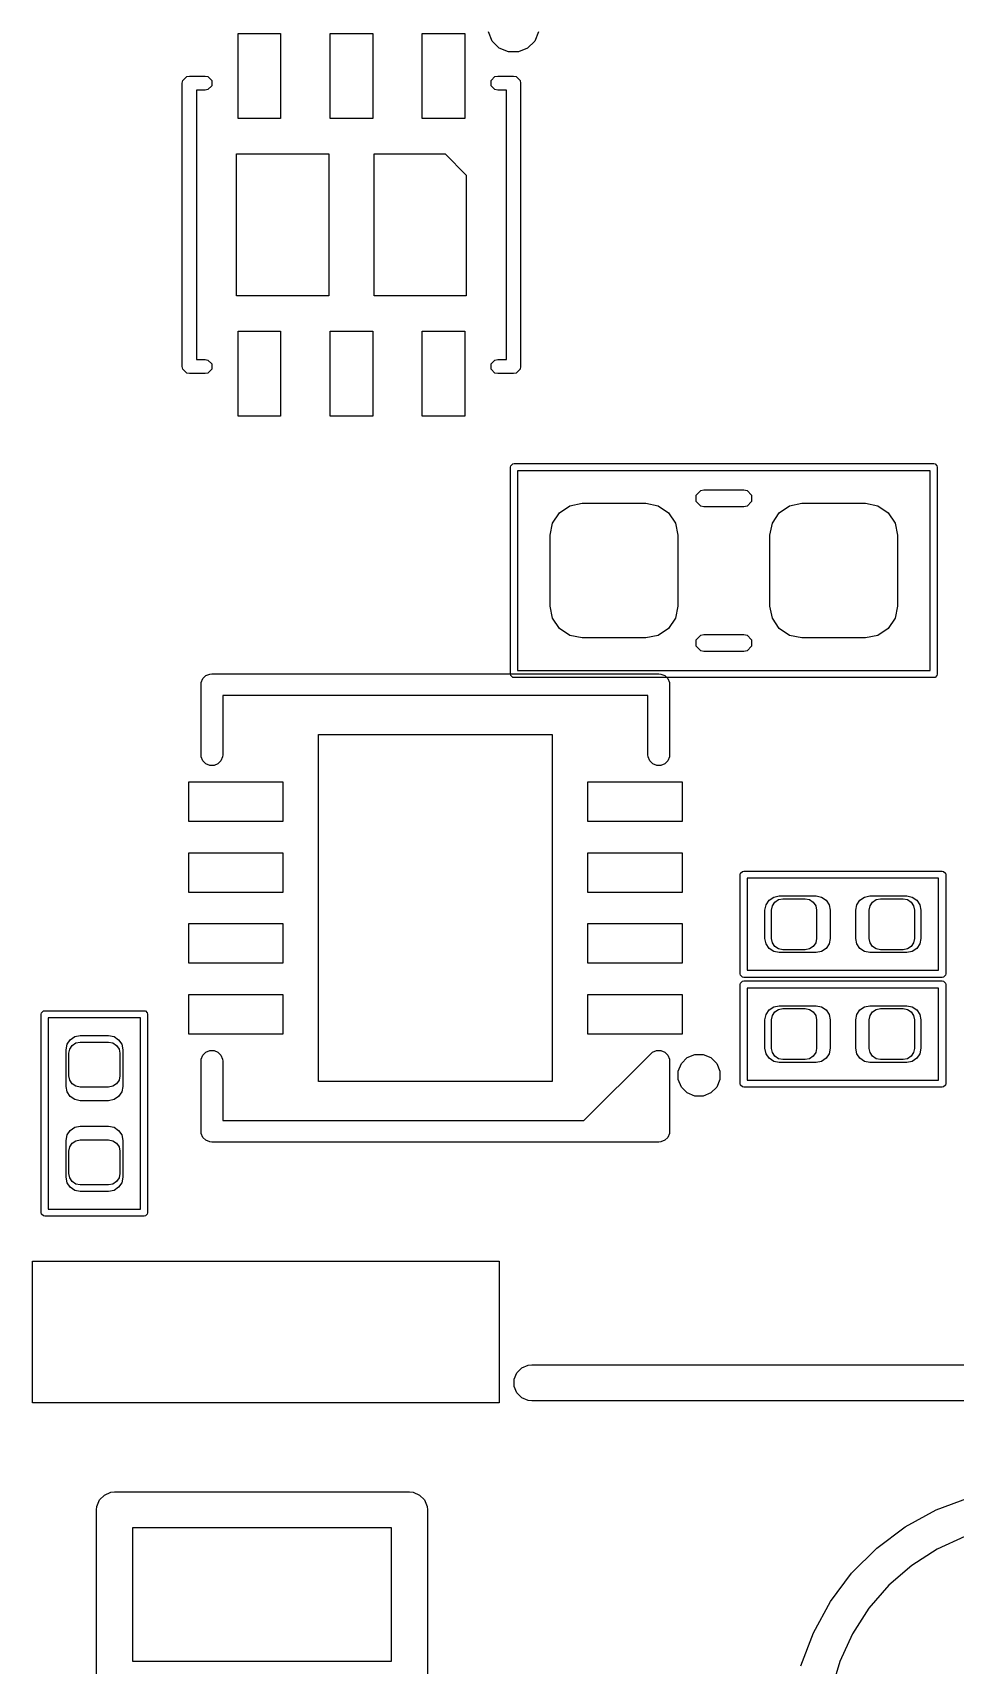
# Model space of a CAD drawing. Extents: x 76 to 193, y -170 to -23.
# Drawn here: x 137.18 to 143.69, y -117.13 to -105.61 of the extents above; entities that cross this region are included whole.
import ezdxf

# ---------------------------------------------------------------- set-up
doc = ezdxf.new("R2010")
doc.units = 0
doc.layers.add('BLACK', color=7, linetype='CONTINUOUS')

msp = doc.modelspace()

# ---------------------------------------------------------------- linework, layer by layer
at = {"layer": 'BLACK', "linetype": 'Continuous'}
for p, q in [((138.6275, -106.21557), (138.6275, -105.61557)), ((138.6275, -105.61557), (138.9275, -105.61557)), ((138.6275, -106.21557), (138.6275, -105.61557)), ((138.6275, -105.61557), (138.9275, -105.61557)), ((138.9275, -105.61557), (138.9275, -106.21557)), ((138.9275, -105.61557), (138.9275, -106.21557)), ((139.2775, -106.21557), (139.2775, -105.61557)), ((139.2775, -105.61557), (139.5775, -105.61557)), ((139.2775, -106.21557), (139.2775, -105.61557)), ((139.2775, -105.61557), (139.5775, -105.61557)), ((139.5775, -105.61557), (139.5775, -106.21557)), ((139.5775, -105.61557), (139.5775, -106.21557)), ((139.9275, -106.21557), (139.9275, -105.61557)), ((139.9275, -105.61557), (140.2275, -105.61557)), ((139.9275, -106.21557), (139.9275, -105.61557)), ((139.9275, -105.61557), (140.2275, -105.61557)), ((140.2275, -105.61557), (140.2275, -106.21557)), ((140.2275, -105.61557), (140.2275, -106.21557)), ((140.420835, -105.668573), (140.393959, -105.603686)), ((140.747041, -105.603686), (140.720165, -105.668573)), ((140.470497, -105.718235), (140.420835, -105.668573)), ((140.535384, -105.745111), (140.470497, -105.718235)), ((140.605616, -105.745111), (140.535384, -105.745111)), ((140.670503, -105.718235), (140.605616, -105.745111)), ((140.720165, -105.668573), (140.670503, -105.718235)), ((138.2345, -105.96557), (138.238306, -105.946436)), ((138.2345, -107.96557), (138.2345, -105.96557)), ((138.238306, -105.946436), (138.265366, -105.919376)), ((138.265366, -105.919376), (138.2845, -105.91557)), ((138.2845, -105.91557), (138.396, -105.91557)), ((138.396, -105.91557), (138.415134, -105.919376)), ((138.415134, -105.919376), (138.442194, -105.946436)), ((138.442194, -105.946436), (138.442194, -105.984704)), ((140.412806, -105.946436), (140.439866, -105.919376)), ((140.412806, -105.984704), (140.412806, -105.946436)), ((140.439866, -105.919376), (140.459, -105.91557)), ((140.459, -105.91557), (140.5705, -105.91557)), ((140.5705, -105.91557), (140.589634, -105.919376)), ((140.589634, -105.919376), (140.616694, -105.946436)), ((140.616694, -105.946436), (140.6205, -105.96557)), ((140.6205, -105.96557), (140.6205, -107.96557)), ((138.396, -106.01557), (138.3345, -106.01557)), ((138.3345, -106.01557), (138.3345, -107.91557)), ((138.415134, -106.011764), (138.396, -106.01557)), ((138.442194, -105.984704), (138.415134, -106.011764)), ((140.439866, -106.011764), (140.412806, -105.984704)), ((140.459, -106.01557), (140.439866, -106.011764)), ((140.5205, -106.01557), (140.459, -106.01557)), ((140.5205, -107.91557), (140.5205, -106.01557)), ((138.9275, -106.21557), (138.6275, -106.21557)), ((138.9275, -106.21557), (138.6275, -106.21557)), ((139.5775, -106.21557), (139.2775, -106.21557)), ((139.5775, -106.21557), (139.2775, -106.21557)), ((140.2275, -106.21557), (139.9275, -106.21557)), ((140.2275, -106.21557), (139.9275, -106.21557)), ((138.6175, -107.46557), (138.6175, -106.46557)), ((138.6175, -106.46557), (139.2675, -106.46557)), ((138.6175, -107.46557), (138.6175, -106.46557)), ((138.6175, -106.46557), (139.2675, -106.46557)), ((139.2675, -106.46557), (139.2675, -107.46557)), ((139.2675, -106.46557), (139.2675, -107.46557)), ((139.5875, -107.46557), (139.5875, -106.46557)), ((139.5875, -106.46557), (140.0875, -106.46557)), ((139.5875, -107.46557), (139.5875, -106.46557)), ((139.5875, -106.46557), (140.0875, -106.46557)), ((140.0875, -106.46557), (140.2375, -106.61557)), ((140.0875, -106.46557), (140.2375, -106.61557)), ((140.2375, -106.61557), (140.2375, -107.46557)), ((140.2375, -106.61557), (140.2375, -107.46557)), ((139.2675, -107.46557), (138.6175, -107.46557)), ((139.2675, -107.46557), (138.6175, -107.46557)), ((140.2375, -107.46557), (139.5875, -107.46557)), ((140.2375, -107.46557), (139.5875, -107.46557)), ((138.6275, -108.31557), (138.6275, -107.71557)), ((138.6275, -107.71557), (138.9275, -107.71557)), ((138.6275, -108.31557), (138.6275, -107.71557)), ((138.6275, -107.71557), (138.9275, -107.71557)), ((138.9275, -107.71557), (138.9275, -108.31557)), ((138.9275, -107.71557), (138.9275, -108.31557)), ((139.2775, -108.31557), (139.2775, -107.71557)), ((139.2775, -107.71557), (139.5775, -107.71557)), ((139.2775, -108.31557), (139.2775, -107.71557)), ((139.2775, -107.71557), (139.5775, -107.71557)), ((139.5775, -107.71557), (139.5775, -108.31557)), ((139.5775, -107.71557), (139.5775, -108.31557)), ((139.9275, -108.31557), (139.9275, -107.71557)), ((139.9275, -107.71557), (140.2275, -107.71557)), ((139.9275, -108.31557), (139.9275, -107.71557)), ((139.9275, -107.71557), (140.2275, -107.71557)), ((140.2275, -107.71557), (140.2275, -108.31557)), ((140.2275, -107.71557), (140.2275, -108.31557)), ((138.3345, -107.91557), (138.396, -107.91557)), ((138.396, -107.91557), (138.415134, -107.919376)), ((138.415134, -107.919376), (138.442194, -107.946436)), ((140.412806, -107.946436), (140.439866, -107.919376)), ((140.439866, -107.919376), (140.459, -107.91557)), ((140.459, -107.91557), (140.5205, -107.91557)), ((138.238306, -107.984704), (138.2345, -107.96557)), ((138.265366, -108.011764), (138.238306, -107.984704)), ((138.2845, -108.01557), (138.265366, -108.011764)), ((138.396, -108.01557), (138.2845, -108.01557)), ((138.415134, -108.011764), (138.396, -108.01557)), ((138.442194, -107.984704), (138.415134, -108.011764)), ((138.442194, -107.946436), (138.442194, -107.984704)), ((140.412806, -107.984704), (140.412806, -107.946436)), ((140.439866, -108.011764), (140.412806, -107.984704)), ((140.459, -108.01557), (140.439866, -108.011764)), ((140.5705, -108.01557), (140.459, -108.01557)), ((140.589634, -108.011764), (140.5705, -108.01557)), ((140.616694, -107.984704), (140.589634, -108.011764)), ((140.6205, -107.96557), (140.616694, -107.984704)), ((138.9275, -108.31557), (138.6275, -108.31557)), ((138.9275, -108.31557), (138.6275, -108.31557)), ((139.5775, -108.31557), (139.2775, -108.31557)), ((139.5775, -108.31557), (139.2775, -108.31557)), ((140.2275, -108.31557), (139.9275, -108.31557)), ((140.2275, -108.31557), (139.9275, -108.31557)), ((140.5495, -108.67557), (140.551403, -108.666003)), ((140.5495, -110.13557), (140.5495, -108.67557)), ((140.551403, -108.666003), (140.564933, -108.652473)), ((140.564933, -108.652473), (140.5745, -108.65057)), ((140.5745, -108.65057), (143.5345, -108.65057)), ((140.5995, -108.70057), (140.5995, -110.11057)), ((143.5095, -108.70057), (140.5995, -108.70057)), ((143.5095, -110.11057), (143.5095, -108.70057)), ((143.5345, -108.65057), (143.544067, -108.652473)), ((143.544067, -108.652473), (143.557597, -108.666003)), ((143.557597, -108.666003), (143.5595, -108.67557)), ((143.5595, -108.67557), (143.5595, -110.13557)), ((141.858487, -108.872609), (141.890959, -108.840137)), ((141.890959, -108.840137), (141.91392, -108.83557)), ((141.91392, -108.83557), (142.19508, -108.83557)), ((142.19508, -108.83557), (142.218041, -108.840137)), ((142.218041, -108.840137), (142.250513, -108.872609)), ((140.895401, -108.996471), (140.968396, -108.947697)), ((140.895401, -108.996471), (140.968396, -108.947697)), ((140.968396, -108.947697), (141.0545, -108.93057)), ((140.968396, -108.947697), (141.0545, -108.93057)), ((141.0545, -108.93057), (141.5045, -108.93057)), ((141.0545, -108.93057), (141.5045, -108.93057)), ((141.5045, -108.93057), (141.590604, -108.947697)), ((141.5045, -108.93057), (141.590604, -108.947697)), ((141.590604, -108.947697), (141.663599, -108.996471)), ((141.590604, -108.947697), (141.663599, -108.996471)), ((141.858487, -108.918531), (141.858487, -108.872609)), ((141.890959, -108.951003), (141.858487, -108.918531)), ((141.91392, -108.95557), (141.890959, -108.951003)), ((142.19508, -108.95557), (141.91392, -108.95557)), ((142.218041, -108.951003), (142.19508, -108.95557)), ((142.250513, -108.918531), (142.218041, -108.951003)), ((142.250513, -108.872609), (142.250513, -108.918531)), ((142.445401, -108.996471), (142.518396, -108.947697)), ((142.445401, -108.996471), (142.518396, -108.947697)), ((142.518396, -108.947697), (142.6045, -108.93057)), ((142.518396, -108.947697), (142.6045, -108.93057)), ((142.6045, -108.93057), (143.0545, -108.93057)), ((142.6045, -108.93057), (143.0545, -108.93057)), ((143.0545, -108.93057), (143.140604, -108.947697)), ((143.0545, -108.93057), (143.140604, -108.947697)), ((143.140604, -108.947697), (143.213599, -108.996471)), ((143.140604, -108.947697), (143.213599, -108.996471)), ((140.8295, -109.15557), (140.846627, -109.069466)), ((140.8295, -109.15557), (140.846627, -109.069466)), ((140.846627, -109.069466), (140.895401, -108.996471)), ((140.846627, -109.069466), (140.895401, -108.996471)), ((141.663599, -108.996471), (141.712373, -109.069466)), ((141.663599, -108.996471), (141.712373, -109.069466)), ((141.712373, -109.069466), (141.7295, -109.15557)), ((141.712373, -109.069466), (141.7295, -109.15557)), ((142.3795, -109.15557), (142.396627, -109.069466)), ((142.3795, -109.15557), (142.396627, -109.069466)), ((142.396627, -109.069466), (142.445401, -108.996471)), ((142.396627, -109.069466), (142.445401, -108.996471)), ((143.213599, -108.996471), (143.262373, -109.069466)), ((143.213599, -108.996471), (143.262373, -109.069466)), ((143.262373, -109.069466), (143.2795, -109.15557)), ((143.262373, -109.069466), (143.2795, -109.15557)), ((140.8295, -109.65557), (140.8295, -109.15557)), ((140.8295, -109.65557), (140.8295, -109.15557)), ((141.7295, -109.15557), (141.7295, -109.65557)), ((141.7295, -109.15557), (141.7295, -109.65557)), ((142.3795, -109.65557), (142.3795, -109.15557)), ((142.3795, -109.65557), (142.3795, -109.15557)), ((143.2795, -109.15557), (143.2795, -109.65557)), ((143.2795, -109.15557), (143.2795, -109.65557)), ((140.846627, -109.741674), (140.8295, -109.65557)), ((140.846627, -109.741674), (140.8295, -109.65557)), ((141.7295, -109.65557), (141.712373, -109.741674)), ((141.7295, -109.65557), (141.712373, -109.741674)), ((142.396627, -109.741674), (142.3795, -109.65557)), ((142.396627, -109.741674), (142.3795, -109.65557)), ((143.2795, -109.65557), (143.262373, -109.741674)), ((143.2795, -109.65557), (143.262373, -109.741674)), ((140.895401, -109.814669), (140.846627, -109.741674)), ((140.895401, -109.814669), (140.846627, -109.741674)), ((141.712373, -109.741674), (141.663599, -109.814669)), ((141.712373, -109.741674), (141.663599, -109.814669)), ((142.445401, -109.814669), (142.396627, -109.741674)), ((142.445401, -109.814669), (142.396627, -109.741674)), ((143.262373, -109.741674), (143.213599, -109.814669)), ((143.262373, -109.741674), (143.213599, -109.814669)), ((140.968396, -109.863443), (140.895401, -109.814669)), ((140.968396, -109.863443), (140.895401, -109.814669)), ((141.0545, -109.88057), (140.968396, -109.863443)), ((141.0545, -109.88057), (140.968396, -109.863443)), ((141.5045, -109.88057), (141.0545, -109.88057)), ((141.5045, -109.88057), (141.0545, -109.88057)), ((141.590604, -109.863443), (141.5045, -109.88057)), ((141.590604, -109.863443), (141.5045, -109.88057)), ((141.663599, -109.814669), (141.590604, -109.863443)), ((141.663599, -109.814669), (141.590604, -109.863443)), ((141.858487, -109.892609), (141.890959, -109.860137)), ((141.858487, -109.938531), (141.858487, -109.892609)), ((141.890959, -109.860137), (141.91392, -109.85557)), ((141.91392, -109.85557), (142.19508, -109.85557)), ((142.19508, -109.85557), (142.218041, -109.860137)), ((142.218041, -109.860137), (142.250513, -109.892609)), ((142.250513, -109.892609), (142.250513, -109.938531)), ((142.518396, -109.863443), (142.445401, -109.814669)), ((142.518396, -109.863443), (142.445401, -109.814669)), ((142.6045, -109.88057), (142.518396, -109.863443)), ((142.6045, -109.88057), (142.518396, -109.863443)), ((143.0545, -109.88057), (142.6045, -109.88057)), ((143.0545, -109.88057), (142.6045, -109.88057)), ((143.140604, -109.863443), (143.0545, -109.88057)), ((143.140604, -109.863443), (143.0545, -109.88057)), ((143.213599, -109.814669), (143.140604, -109.863443)), ((143.213599, -109.814669), (143.140604, -109.863443)), ((141.890959, -109.971003), (141.858487, -109.938531)), ((141.91392, -109.97557), (141.890959, -109.971003)), ((142.19508, -109.97557), (141.91392, -109.97557)), ((142.218041, -109.971003), (142.19508, -109.97557)), ((142.250513, -109.938531), (142.218041, -109.971003)), ((140.5995, -110.11057), (143.5095, -110.11057)), ((138.36725, -110.20957), (138.368715, -110.194694)), ((138.36725, -110.70507), (138.36725, -110.20957)), ((138.368715, -110.194694), (138.3801, -110.167208)), ((138.3801, -110.167208), (138.401138, -110.14617)), ((138.401138, -110.14617), (138.428624, -110.134785)), ((138.428624, -110.134785), (138.4435, -110.13332)), ((138.4435, -110.13332), (141.5955, -110.13332)), ((140.551403, -110.145137), (140.5495, -110.13557)), ((140.564933, -110.158667), (140.551403, -110.145137)), ((140.5745, -110.16057), (140.564933, -110.158667)), ((143.5345, -110.16057), (140.5745, -110.16057)), ((141.5955, -110.13332), (141.610376, -110.134785)), ((141.610376, -110.134785), (141.637862, -110.14617)), ((141.637862, -110.14617), (141.6589, -110.167208)), ((141.6589, -110.167208), (141.670285, -110.194694)), ((141.670285, -110.194694), (141.67175, -110.20957)), ((141.67175, -110.20957), (141.67175, -110.70507)), ((143.544067, -110.158667), (143.5345, -110.16057)), ((143.557597, -110.145137), (143.544067, -110.158667)), ((143.5595, -110.13557), (143.557597, -110.145137)), ((141.51925, -110.28582), (138.51975, -110.28582)), ((138.51975, -110.28582), (138.51975, -110.70507)), ((141.51925, -110.70507), (141.51925, -110.28582)), ((139.1945, -113.01057), (139.1945, -110.56057)), ((139.1945, -110.56057), (140.8445, -110.56057)), ((139.1945, -113.01057), (139.1945, -110.56057)), ((139.1945, -110.56057), (140.8445, -110.56057)), ((140.8445, -110.56057), (140.8445, -113.01057)), ((140.8445, -110.56057), (140.8445, -113.01057)), ((138.368715, -110.719946), (138.36725, -110.70507)), ((138.3801, -110.747432), (138.368715, -110.719946)), ((138.401138, -110.76847), (138.3801, -110.747432)), ((138.428624, -110.779855), (138.401138, -110.76847)), ((138.458376, -110.779855), (138.428624, -110.779855)), ((138.485862, -110.76847), (138.458376, -110.779855)), ((138.5069, -110.747432), (138.485862, -110.76847)), ((138.518285, -110.719946), (138.5069, -110.747432)), ((138.51975, -110.70507), (138.518285, -110.719946)), ((141.520715, -110.719946), (141.51925, -110.70507)), ((141.5321, -110.747432), (141.520715, -110.719946)), ((141.553138, -110.76847), (141.5321, -110.747432)), ((141.580624, -110.779855), (141.553138, -110.76847)), ((141.610376, -110.779855), (141.580624, -110.779855)), ((141.637862, -110.76847), (141.610376, -110.779855)), ((141.6589, -110.747432), (141.637862, -110.76847)), ((141.670285, -110.719946), (141.6589, -110.747432)), ((141.67175, -110.70507), (141.670285, -110.719946)), ((138.2795, -111.17557), (138.2795, -110.89557)), ((138.2795, -110.89557), (138.9445, -110.89557)), ((138.2795, -111.17557), (138.2795, -110.89557)), ((138.2795, -110.89557), (138.9445, -110.89557)), ((138.9445, -110.89557), (138.9445, -111.17557)), ((138.9445, -110.89557), (138.9445, -111.17557)), ((141.0945, -111.17557), (141.0945, -110.89557)), ((141.0945, -110.89557), (141.7595, -110.89557)), ((141.0945, -111.17557), (141.0945, -110.89557)), ((141.0945, -110.89557), (141.7595, -110.89557)), ((141.7595, -110.89557), (141.7595, -111.17557)), ((141.7595, -110.89557), (141.7595, -111.17557)), ((138.9445, -111.17557), (138.2795, -111.17557)), ((138.9445, -111.17557), (138.2795, -111.17557)), ((141.7595, -111.17557), (141.0945, -111.17557)), ((141.7595, -111.17557), (141.0945, -111.17557)), ((138.2795, -111.67557), (138.2795, -111.39557)), ((138.2795, -111.39557), (138.9445, -111.39557)), ((138.2795, -111.67557), (138.2795, -111.39557)), ((138.2795, -111.39557), (138.9445, -111.39557)), ((138.9445, -111.39557), (138.9445, -111.67557)), ((138.9445, -111.39557), (138.9445, -111.67557)), ((141.0945, -111.67557), (141.0945, -111.39557)), ((141.0945, -111.39557), (141.7595, -111.39557)), ((141.0945, -111.67557), (141.0945, -111.39557)), ((141.0945, -111.39557), (141.7595, -111.39557)), ((141.7595, -111.39557), (141.7595, -111.67557)), ((141.7595, -111.39557), (141.7595, -111.67557)), ((142.1695, -111.55057), (142.171403, -111.541003)), ((142.1695, -112.25057), (142.1695, -111.55057)), ((142.171403, -111.541003), (142.184933, -111.527473)), ((142.184933, -111.527473), (142.1945, -111.52557)), ((142.1945, -111.52557), (143.5945, -111.52557)), ((142.2195, -111.57557), (142.2195, -112.22557)), ((143.5695, -111.57557), (142.2195, -111.57557)), ((143.5695, -112.22557), (143.5695, -111.57557)), ((143.5945, -111.52557), (143.604067, -111.527473)), ((143.604067, -111.527473), (143.617597, -111.541003)), ((143.617597, -111.541003), (143.6195, -111.55057)), ((143.6195, -111.55057), (143.6195, -112.25057)), ((138.9445, -111.67557), (138.2795, -111.67557)), ((138.9445, -111.67557), (138.2795, -111.67557)), ((141.7595, -111.67557), (141.0945, -111.67557)), ((141.7595, -111.67557), (141.0945, -111.67557)), ((142.352112, -111.762302), (142.373789, -111.729859)), ((142.373789, -111.729859), (142.406232, -111.708182)), ((142.406232, -111.708182), (142.4445, -111.70057)), ((142.413785, -111.743855), (142.439577, -111.726622)), ((142.439577, -111.726622), (142.47, -111.72057)), ((142.4445, -111.70057), (142.7045, -111.70057)), ((142.47, -111.72057), (142.629, -111.72057)), ((142.629, -111.72057), (142.659423, -111.726622)), ((142.659423, -111.726622), (142.685215, -111.743855)), ((142.7045, -111.70057), (142.742768, -111.708182)), ((142.742768, -111.708182), (142.775211, -111.729859)), ((142.775211, -111.729859), (142.796888, -111.762302)), ((142.992112, -111.762302), (143.013789, -111.729859)), ((143.013789, -111.729859), (143.046232, -111.708182)), ((143.046232, -111.708182), (143.0845, -111.70057)), ((143.0845, -111.70057), (143.3445, -111.70057)), ((143.103785, -111.743855), (143.129577, -111.726622)), ((143.129577, -111.726622), (143.16, -111.72057)), ((143.16, -111.72057), (143.319, -111.72057)), ((143.319, -111.72057), (143.349423, -111.726622)), ((143.3445, -111.70057), (143.382768, -111.708182)), ((143.349423, -111.726622), (143.375215, -111.743855)), ((143.382768, -111.708182), (143.415211, -111.729859)), ((143.415211, -111.729859), (143.436888, -111.762302)), ((142.3445, -111.80057), (142.352112, -111.762302)), ((142.3445, -112.00057), (142.3445, -111.80057)), ((142.3905, -111.80007), (142.396552, -111.769647)), ((142.3905, -112.00107), (142.3905, -111.80007)), ((142.396552, -111.769647), (142.413785, -111.743855)), ((142.685215, -111.743855), (142.702448, -111.769647)), ((142.702448, -111.769647), (142.7085, -111.80007)), ((142.7085, -111.80007), (142.7085, -112.00107)), ((142.796888, -111.762302), (142.8045, -111.80057)), ((142.8045, -111.80057), (142.8045, -112.00057)), ((142.9845, -111.80057), (142.992112, -111.762302)), ((142.9845, -112.00057), (142.9845, -111.80057)), ((143.0805, -111.80007), (143.086552, -111.769647)), ((143.0805, -112.00107), (143.0805, -111.80007)), ((143.086552, -111.769647), (143.103785, -111.743855)), ((143.375215, -111.743855), (143.392448, -111.769647)), ((143.392448, -111.769647), (143.3985, -111.80007)), ((143.3985, -111.80007), (143.3985, -112.00107)), ((143.436888, -111.762302), (143.4445, -111.80057)), ((143.4445, -111.80057), (143.4445, -112.00057)), ((138.2795, -112.17557), (138.2795, -111.89557)), ((138.2795, -111.89557), (138.9445, -111.89557)), ((138.2795, -112.17557), (138.2795, -111.89557)), ((138.2795, -111.89557), (138.9445, -111.89557)), ((138.9445, -111.89557), (138.9445, -112.17557)), ((138.9445, -111.89557), (138.9445, -112.17557)), ((141.0945, -112.17557), (141.0945, -111.89557)), ((141.0945, -111.89557), (141.7595, -111.89557)), ((141.0945, -112.17557), (141.0945, -111.89557)), ((141.0945, -111.89557), (141.7595, -111.89557)), ((141.7595, -111.89557), (141.7595, -112.17557)), ((141.7595, -111.89557), (141.7595, -112.17557)), ((142.352112, -112.038838), (142.3445, -112.00057)), ((142.373789, -112.071281), (142.352112, -112.038838)), ((142.406232, -112.092958), (142.373789, -112.071281)), ((142.396552, -112.031493), (142.3905, -112.00107)), ((142.413785, -112.057285), (142.396552, -112.031493)), ((142.439577, -112.074518), (142.413785, -112.057285)), ((142.47, -112.08057), (142.439577, -112.074518)), ((142.629, -112.08057), (142.47, -112.08057)), ((142.659423, -112.074518), (142.629, -112.08057)), ((142.685215, -112.057285), (142.659423, -112.074518)), ((142.702448, -112.031493), (142.685215, -112.057285)), ((142.7085, -112.00107), (142.702448, -112.031493)), ((142.775211, -112.071281), (142.742768, -112.092958)), ((142.796888, -112.038838), (142.775211, -112.071281)), ((142.8045, -112.00057), (142.796888, -112.038838)), ((142.992112, -112.038838), (142.9845, -112.00057)), ((143.013789, -112.071281), (142.992112, -112.038838)), ((143.046232, -112.092958), (143.013789, -112.071281)), ((143.086552, -112.031493), (143.0805, -112.00107)), ((143.103785, -112.057285), (143.086552, -112.031493)), ((143.129577, -112.074518), (143.103785, -112.057285)), ((143.16, -112.08057), (143.129577, -112.074518)), ((143.319, -112.08057), (143.16, -112.08057)), ((143.349423, -112.074518), (143.319, -112.08057)), ((143.375215, -112.057285), (143.349423, -112.074518)), ((143.392448, -112.031493), (143.375215, -112.057285)), ((143.415211, -112.071281), (143.382768, -112.092958)), ((143.3985, -112.00107), (143.392448, -112.031493)), ((143.436888, -112.038838), (143.415211, -112.071281)), ((143.4445, -112.00057), (143.436888, -112.038838)), ((138.9445, -112.17557), (138.2795, -112.17557)), ((138.9445, -112.17557), (138.2795, -112.17557)), ((141.7595, -112.17557), (141.0945, -112.17557)), ((141.7595, -112.17557), (141.0945, -112.17557)), ((142.4445, -112.10057), (142.406232, -112.092958)), ((142.7045, -112.10057), (142.4445, -112.10057)), ((142.742768, -112.092958), (142.7045, -112.10057)), ((143.0845, -112.10057), (143.046232, -112.092958)), ((143.3445, -112.10057), (143.0845, -112.10057)), ((143.382768, -112.092958), (143.3445, -112.10057)), ((142.171403, -112.260137), (142.1695, -112.25057)), ((142.1695, -112.32557), (142.171403, -112.316003)), ((142.184933, -112.273667), (142.171403, -112.260137)), ((142.171403, -112.316003), (142.184933, -112.302473)), ((142.1945, -112.27557), (142.184933, -112.273667)), ((142.184933, -112.302473), (142.1945, -112.30057)), ((143.5945, -112.27557), (142.1945, -112.27557)), ((142.1945, -112.30057), (143.5945, -112.30057)), ((142.2195, -112.22557), (143.5695, -112.22557)), ((143.604067, -112.273667), (143.5945, -112.27557)), ((143.5945, -112.30057), (143.604067, -112.302473)), ((143.617597, -112.260137), (143.604067, -112.273667)), ((143.604067, -112.302473), (143.617597, -112.316003)), ((143.6195, -112.25057), (143.617597, -112.260137)), ((143.617597, -112.316003), (143.6195, -112.32557)), ((138.2795, -112.67557), (138.2795, -112.39557)), ((138.2795, -112.39557), (138.9445, -112.39557)), ((138.2795, -112.67557), (138.2795, -112.39557)), ((138.2795, -112.39557), (138.9445, -112.39557)), ((138.9445, -112.39557), (138.9445, -112.67557)), ((138.9445, -112.39557), (138.9445, -112.67557)), ((141.0945, -112.67557), (141.0945, -112.39557)), ((141.0945, -112.39557), (141.7595, -112.39557)), ((141.0945, -112.67557), (141.0945, -112.39557)), ((141.0945, -112.39557), (141.7595, -112.39557)), ((141.7595, -112.39557), (141.7595, -112.67557)), ((141.7595, -112.39557), (141.7595, -112.67557)), ((142.1695, -113.02557), (142.1695, -112.32557)), ((142.2195, -112.35057), (142.2195, -113.00057)), ((143.5695, -112.35057), (142.2195, -112.35057)), ((143.5695, -113.00057), (143.5695, -112.35057)), ((143.6195, -112.32557), (143.6195, -113.02557)), ((137.2395, -112.53557), (137.241403, -112.526003)), ((137.2395, -113.93557), (137.2395, -112.53557)), ((137.241403, -112.526003), (137.254933, -112.512473)), ((137.254933, -112.512473), (137.2645, -112.51057)), ((137.2645, -112.51057), (137.9645, -112.51057)), ((137.9645, -112.51057), (137.974067, -112.512473)), ((137.974067, -112.512473), (137.987597, -112.526003)), ((137.987597, -112.526003), (137.9895, -112.53557)), ((137.9895, -112.53557), (137.9895, -113.93557)), ((142.3445, -112.57557), (142.352112, -112.537302)), ((142.352112, -112.537302), (142.373789, -112.504859)), ((142.373789, -112.504859), (142.406232, -112.483182)), ((142.3905, -112.57507), (142.396552, -112.544647)), ((142.396552, -112.544647), (142.413785, -112.518855)), ((142.406232, -112.483182), (142.4445, -112.47557)), ((142.413785, -112.518855), (142.439577, -112.501622)), ((142.439577, -112.501622), (142.47, -112.49557)), ((142.4445, -112.47557), (142.7045, -112.47557)), ((142.47, -112.49557), (142.629, -112.49557)), ((142.629, -112.49557), (142.659423, -112.501622)), ((142.659423, -112.501622), (142.685215, -112.518855)), ((142.685215, -112.518855), (142.702448, -112.544647)), ((142.702448, -112.544647), (142.7085, -112.57507)), ((142.7045, -112.47557), (142.742768, -112.483182)), ((142.742768, -112.483182), (142.775211, -112.504859)), ((142.775211, -112.504859), (142.796888, -112.537302)), ((142.796888, -112.537302), (142.8045, -112.57557)), ((142.9845, -112.57557), (142.992112, -112.537302)), ((142.992112, -112.537302), (143.013789, -112.504859)), ((143.013789, -112.504859), (143.046232, -112.483182)), ((143.046232, -112.483182), (143.0845, -112.47557)), ((143.0805, -112.57507), (143.086552, -112.544647)), ((143.0845, -112.47557), (143.3445, -112.47557)), ((143.086552, -112.544647), (143.103785, -112.518855)), ((143.103785, -112.518855), (143.129577, -112.501622)), ((143.129577, -112.501622), (143.16, -112.49557)), ((143.16, -112.49557), (143.319, -112.49557)), ((143.319, -112.49557), (143.349423, -112.501622)), ((143.3445, -112.47557), (143.382768, -112.483182)), ((143.349423, -112.501622), (143.375215, -112.518855)), ((143.375215, -112.518855), (143.392448, -112.544647)), ((143.382768, -112.483182), (143.415211, -112.504859)), ((143.392448, -112.544647), (143.3985, -112.57507)), ((143.415211, -112.504859), (143.436888, -112.537302)), ((143.436888, -112.537302), (143.4445, -112.57557)), ((137.2895, -112.56057), (137.2895, -113.91057)), ((137.9395, -112.56057), (137.2895, -112.56057)), ((137.9395, -113.91057), (137.9395, -112.56057)), ((142.3445, -112.77557), (142.3445, -112.57557)), ((142.3905, -112.77607), (142.3905, -112.57507)), ((142.7085, -112.57507), (142.7085, -112.77607)), ((142.8045, -112.57557), (142.8045, -112.77557)), ((142.9845, -112.77557), (142.9845, -112.57557)), ((143.0805, -112.77607), (143.0805, -112.57507)), ((143.3985, -112.57507), (143.3985, -112.77607)), ((143.4445, -112.57557), (143.4445, -112.77557)), ((137.4145, -112.78557), (137.422112, -112.747302)), ((137.422112, -112.747302), (137.443789, -112.714859)), ((137.440552, -112.780647), (137.457785, -112.754855)), ((137.443789, -112.714859), (137.476232, -112.693182)), ((137.457785, -112.754855), (137.483577, -112.737622)), ((137.476232, -112.693182), (137.5145, -112.68557)), ((137.483577, -112.737622), (137.514, -112.73157)), ((137.514, -112.73157), (137.715, -112.73157)), ((137.5145, -112.68557), (137.7145, -112.68557)), ((137.7145, -112.68557), (137.752768, -112.693182)), ((137.715, -112.73157), (137.745423, -112.737622)), ((137.745423, -112.737622), (137.771215, -112.754855)), ((137.752768, -112.693182), (137.785211, -112.714859)), ((137.771215, -112.754855), (137.788448, -112.780647)), ((137.785211, -112.714859), (137.806888, -112.747302)), ((137.806888, -112.747302), (137.8145, -112.78557)), ((138.9445, -112.67557), (138.2795, -112.67557)), ((138.9445, -112.67557), (138.2795, -112.67557)), ((141.7595, -112.67557), (141.0945, -112.67557)), ((141.7595, -112.67557), (141.0945, -112.67557)), ((142.352112, -112.813838), (142.3445, -112.77557)), ((142.396552, -112.806493), (142.3905, -112.77607)), ((142.7085, -112.77607), (142.702448, -112.806493)), ((142.8045, -112.77557), (142.796888, -112.813838)), ((142.992112, -112.813838), (142.9845, -112.77557)), ((143.086552, -112.806493), (143.0805, -112.77607)), ((143.3985, -112.77607), (143.392448, -112.806493)), ((143.4445, -112.77557), (143.436888, -112.813838)), ((137.4145, -113.04557), (137.4145, -112.78557)), ((137.4345, -112.81107), (137.440552, -112.780647)), ((137.4345, -112.97007), (137.4345, -112.81107)), ((137.788448, -112.780647), (137.7945, -112.81107)), ((137.7945, -112.81107), (137.7945, -112.97007)), ((137.8145, -112.78557), (137.8145, -113.04557)), ((138.36725, -112.86607), (138.368715, -112.851194)), ((138.36725, -113.36157), (138.36725, -112.86607)), ((138.368715, -112.851194), (138.3801, -112.823708)), ((138.3801, -112.823708), (138.401138, -112.80267)), ((138.401138, -112.80267), (138.428624, -112.791285)), ((138.428624, -112.791285), (138.458376, -112.791285)), ((138.458376, -112.791285), (138.485862, -112.80267)), ((138.485862, -112.80267), (138.5069, -112.823708)), ((138.5069, -112.823708), (138.518285, -112.851194)), ((138.518285, -112.851194), (138.51975, -112.86607)), ((138.51975, -112.86607), (138.51975, -113.28532)), ((141.06777, -113.28532), (141.54076, -112.81233)), ((141.54076, -112.81233), (141.552277, -112.802878)), ((141.552277, -112.802878), (141.579673, -112.79153)), ((141.579673, -112.79153), (141.580144, -112.791483)), ((141.580144, -112.791483), (141.580624, -112.791285)), ((141.580624, -112.791285), (141.582161, -112.791285)), ((141.582161, -112.791285), (141.5945, -112.79007)), ((141.5945, -112.79007), (141.5955, -112.79007)), ((141.5955, -112.79007), (141.607839, -112.791285)), ((141.607839, -112.791285), (141.610376, -112.791285)), ((141.610376, -112.791285), (141.637862, -112.80267)), ((141.637862, -112.80267), (141.6589, -112.823708)), ((141.6589, -112.823708), (141.670285, -112.851194)), ((141.670285, -112.851194), (141.67175, -112.86607)), ((141.67175, -112.86607), (141.67175, -113.36157)), ((141.732382, -112.936306), (141.75478, -112.882234)), ((141.75478, -112.882234), (141.796164, -112.84085)), ((141.796164, -112.84085), (141.850236, -112.818452)), ((141.850236, -112.818452), (141.908764, -112.818452)), ((141.908764, -112.818452), (141.962836, -112.84085)), ((141.962836, -112.84085), (142.00422, -112.882234)), ((142.00422, -112.882234), (142.026618, -112.936306)), ((142.373789, -112.846281), (142.352112, -112.813838)), ((142.406232, -112.867958), (142.373789, -112.846281)), ((142.413785, -112.832285), (142.396552, -112.806493)), ((142.4445, -112.87557), (142.406232, -112.867958)), ((142.439577, -112.849518), (142.413785, -112.832285)), ((142.47, -112.85557), (142.439577, -112.849518)), ((142.7045, -112.87557), (142.4445, -112.87557)), ((142.629, -112.85557), (142.47, -112.85557)), ((142.659423, -112.849518), (142.629, -112.85557)), ((142.685215, -112.832285), (142.659423, -112.849518)), ((142.702448, -112.806493), (142.685215, -112.832285)), ((142.742768, -112.867958), (142.7045, -112.87557)), ((142.775211, -112.846281), (142.742768, -112.867958)), ((142.796888, -112.813838), (142.775211, -112.846281)), ((143.013789, -112.846281), (142.992112, -112.813838)), ((143.046232, -112.867958), (143.013789, -112.846281)), ((143.0845, -112.87557), (143.046232, -112.867958)), ((143.3445, -112.87557), (143.0845, -112.87557)), ((143.103785, -112.832285), (143.086552, -112.806493)), ((143.129577, -112.849518), (143.103785, -112.832285)), ((143.16, -112.85557), (143.129577, -112.849518)), ((143.319, -112.85557), (143.16, -112.85557)), ((143.349423, -112.849518), (143.319, -112.85557)), ((143.382768, -112.867958), (143.3445, -112.87557)), ((143.375215, -112.832285), (143.349423, -112.849518)), ((143.392448, -112.806493), (143.375215, -112.832285)), ((143.415211, -112.846281), (143.382768, -112.867958)), ((143.436888, -112.813838), (143.415211, -112.846281)), ((137.440552, -113.000493), (137.4345, -112.97007)), ((137.457785, -113.026285), (137.440552, -113.000493)), ((137.788448, -113.000493), (137.771215, -113.026285)), ((137.7945, -112.97007), (137.788448, -113.000493)), ((141.732382, -112.994834), (141.732382, -112.936306)), ((141.75478, -113.048906), (141.732382, -112.994834)), ((142.026618, -112.994834), (142.00422, -113.048906)), ((142.026618, -112.936306), (142.026618, -112.994834)), ((142.2195, -113.00057), (143.5695, -113.00057)), ((137.422112, -113.083838), (137.4145, -113.04557)), ((137.443789, -113.116281), (137.422112, -113.083838)), ((137.476232, -113.137958), (137.443789, -113.116281)), ((137.483577, -113.043518), (137.457785, -113.026285)), ((137.514, -113.04957), (137.483577, -113.043518)), ((137.715, -113.04957), (137.514, -113.04957)), ((137.745423, -113.043518), (137.715, -113.04957)), ((137.771215, -113.026285), (137.745423, -113.043518)), ((137.785211, -113.116281), (137.752768, -113.137958)), ((137.806888, -113.083838), (137.785211, -113.116281)), ((137.8145, -113.04557), (137.806888, -113.083838)), ((140.8445, -113.01057), (139.1945, -113.01057)), ((140.8445, -113.01057), (139.1945, -113.01057)), ((141.796164, -113.09029), (141.75478, -113.048906)), ((141.850236, -113.112688), (141.796164, -113.09029)), ((141.908764, -113.112688), (141.850236, -113.112688)), ((141.962836, -113.09029), (141.908764, -113.112688)), ((142.00422, -113.048906), (141.962836, -113.09029)), ((142.171403, -113.035137), (142.1695, -113.02557)), ((142.184933, -113.048667), (142.171403, -113.035137)), ((142.1945, -113.05057), (142.184933, -113.048667)), ((143.5945, -113.05057), (142.1945, -113.05057)), ((143.604067, -113.048667), (143.5945, -113.05057)), ((143.617597, -113.035137), (143.604067, -113.048667)), ((143.6195, -113.02557), (143.617597, -113.035137)), ((137.5145, -113.14557), (137.476232, -113.137958)), ((137.7145, -113.14557), (137.5145, -113.14557)), ((137.752768, -113.137958), (137.7145, -113.14557)), ((137.443789, -113.354859), (137.476232, -113.333182)), ((137.476232, -113.333182), (137.5145, -113.32557)), ((137.5145, -113.32557), (137.7145, -113.32557)), ((137.7145, -113.32557), (137.752768, -113.333182)), ((137.752768, -113.333182), (137.785211, -113.354859)), ((138.51975, -113.28532), (141.06777, -113.28532)), ((137.4145, -113.42557), (137.422112, -113.387302)), ((137.4145, -113.68557), (137.4145, -113.42557)), ((137.422112, -113.387302), (137.443789, -113.354859)), ((137.440552, -113.470647), (137.457785, -113.444855)), ((137.457785, -113.444855), (137.483577, -113.427622)), ((137.483577, -113.427622), (137.514, -113.42157)), ((137.514, -113.42157), (137.715, -113.42157)), ((137.715, -113.42157), (137.745423, -113.427622)), ((137.745423, -113.427622), (137.771215, -113.444855)), ((137.771215, -113.444855), (137.788448, -113.470647)), ((137.785211, -113.354859), (137.806888, -113.387302)), ((137.806888, -113.387302), (137.8145, -113.42557)), ((137.8145, -113.42557), (137.8145, -113.68557)), ((138.368715, -113.376446), (138.36725, -113.36157)), ((138.3801, -113.403932), (138.368715, -113.376446)), ((138.401138, -113.42497), (138.3801, -113.403932)), ((138.428624, -113.436355), (138.401138, -113.42497)), ((138.4435, -113.43782), (138.428624, -113.436355)), ((141.5955, -113.43782), (138.4435, -113.43782)), ((141.610376, -113.436355), (141.5955, -113.43782)), ((141.637862, -113.42497), (141.610376, -113.436355)), ((141.6589, -113.403932), (141.637862, -113.42497)), ((141.670285, -113.376446), (141.6589, -113.403932)), ((141.67175, -113.36157), (141.670285, -113.376446)), ((137.4345, -113.50107), (137.440552, -113.470647)), ((137.4345, -113.66007), (137.4345, -113.50107)), ((137.788448, -113.470647), (137.7945, -113.50107)), ((137.7945, -113.50107), (137.7945, -113.66007)), ((137.422112, -113.723838), (137.4145, -113.68557)), ((137.440552, -113.690493), (137.4345, -113.66007)), ((137.457785, -113.716285), (137.440552, -113.690493)), ((137.788448, -113.690493), (137.771215, -113.716285)), ((137.7945, -113.66007), (137.788448, -113.690493)), ((137.8145, -113.68557), (137.806888, -113.723838)), ((137.443789, -113.756281), (137.422112, -113.723838)), ((137.476232, -113.777958), (137.443789, -113.756281)), ((137.483577, -113.733518), (137.457785, -113.716285)), ((137.5145, -113.78557), (137.476232, -113.777958)), ((137.514, -113.73957), (137.483577, -113.733518)), ((137.715, -113.73957), (137.514, -113.73957)), ((137.7145, -113.78557), (137.5145, -113.78557)), ((137.752768, -113.777958), (137.7145, -113.78557)), ((137.745423, -113.733518), (137.715, -113.73957)), ((137.771215, -113.716285), (137.745423, -113.733518)), ((137.785211, -113.756281), (137.752768, -113.777958)), ((137.806888, -113.723838), (137.785211, -113.756281)), ((137.2895, -113.91057), (137.9395, -113.91057)), ((137.241403, -113.945137), (137.2395, -113.93557)), ((137.254933, -113.958667), (137.241403, -113.945137)), ((137.2645, -113.96057), (137.254933, -113.958667)), ((137.9645, -113.96057), (137.2645, -113.96057)), ((137.974067, -113.958667), (137.9645, -113.96057)), ((137.987597, -113.945137), (137.974067, -113.958667)), ((137.9895, -113.93557), (137.987597, -113.945137)), ((137.179, -115.27707), (137.179, -114.27707)), ((137.179, -114.27707), (140.469, -114.27707)), ((137.179, -115.27707), (137.179, -114.27707)), ((137.179, -114.27707), (140.469, -114.27707)), ((140.469, -114.27707), (140.469, -115.27707)), ((140.469, -114.27707), (140.469, -115.27707)), ((140.57544, -115.111294), (140.594403, -115.065513)), ((140.594403, -115.065513), (140.629443, -115.030473)), ((140.629443, -115.030473), (140.675224, -115.01151)), ((140.675224, -115.01151), (140.7, -115.00907)), ((140.7, -115.00907), (144.479, -115.00907)), ((140.57544, -115.160846), (140.57544, -115.111294)), ((140.594403, -115.206627), (140.57544, -115.160846)), ((140.469, -115.27707), (137.179, -115.27707)), ((140.469, -115.27707), (137.179, -115.27707)), ((140.629443, -115.241667), (140.594403, -115.206627)), ((140.675224, -115.26063), (140.629443, -115.241667)), ((140.7, -115.26307), (140.675224, -115.26063)), ((144.426394, -115.26307), (140.7, -115.26307)), ((137.63094, -116.008294), (137.649903, -115.962513)), ((137.649903, -115.962513), (137.684943, -115.927473)), ((137.684943, -115.927473), (137.730724, -115.90851)), ((137.730724, -115.90851), (137.7555, -115.90607)), ((137.7555, -115.90607), (139.838, -115.90607)), ((139.838, -115.90607), (139.862776, -115.90851)), ((139.862776, -115.90851), (139.908557, -115.927473)), ((139.908557, -115.927473), (139.943597, -115.962513)), ((139.943597, -115.962513), (139.96256, -116.008294)), ((143.551993, -116.032966), (143.786269, -115.945587)), ((137.6285, -116.03307), (137.63094, -116.008294)), ((137.6285, -117.22707), (137.6285, -116.03307)), ((139.96256, -116.008294), (139.965, -116.03307)), ((139.965, -116.03307), (139.965, -117.22707)), ((143.332537, -116.152797), (143.551993, -116.032966)), ((137.8825, -116.16007), (137.8825, -117.10007)), ((139.711, -116.16007), (137.8825, -116.16007)), ((139.711, -117.10007), (139.711, -116.16007)), ((143.132368, -116.302639), (143.332537, -116.152797)), ((143.754996, -116.219492), (143.560019, -116.308534)), ((142.95556, -116.479443), (143.132368, -116.302639)), ((143.560019, -116.308534), (143.379697, -116.424418)), ((143.379697, -116.424418), (143.217703, -116.564784)), ((142.805714, -116.67961), (142.95556, -116.479443)), ((143.217703, -116.564784), (143.077334, -116.726775)), ((142.68588, -116.899064), (142.805714, -116.67961)), ((143.077334, -116.726775), (142.961447, -116.907094)), ((142.598496, -117.133338), (142.68588, -116.899064)), ((142.961447, -116.907094), (142.872402, -117.10207)), ((137.8825, -117.10007), (139.711, -117.10007)), ((142.872402, -117.10207), (142.81201, -117.307734))]:
    msp.add_line(p, q, dxfattribs=at)

doc.saveas('drawing.dxf')
